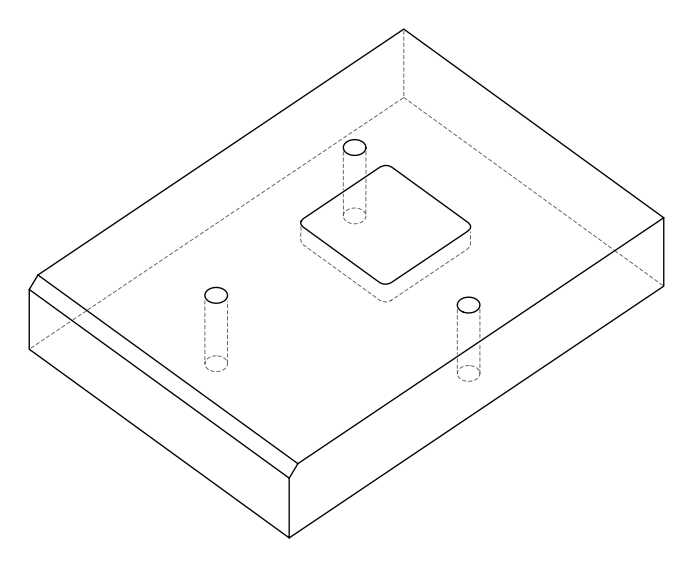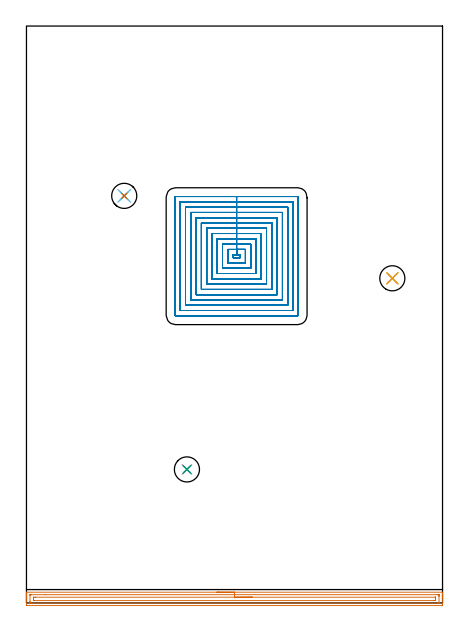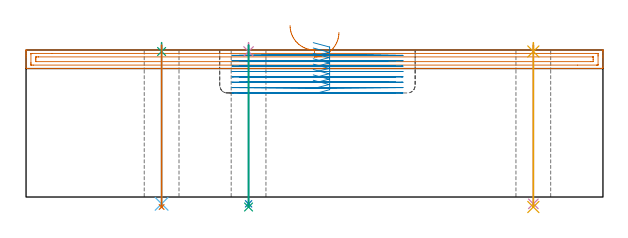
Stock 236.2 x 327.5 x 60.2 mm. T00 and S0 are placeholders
(PLAN: 11 operations, 8 tool changes, 36.4 min)
(1 AREA_MILL | FG_CHAMFER_SURFACE | UGT0205_001 | 5.88 min | 6826 mm3)
(2 MILL_RECTANGULAR_POCKET | POCKET_RECTANGULAR_STRAIGHT | UGT0201_089 | Follow Part, ap 2.5, ae 75% | 28.83 min | 108321 mm3)
(3 SPOT_DRILL | STEP1HOLE | NXT0321_9005460120000 | 0.03 min | 15 mm3)
(4 SPOT_DRILL_1 | STEP1HOLE_1 | NXT0321_9005460120000 | 0.03 min | 12 mm3)
(5 SPOT_DRILL_2 | STEP1HOLE_2 | NXT0321_9005460120000 | 0.03 min | 1 mm3)
(6 DRILL_THROUGH_HOLE_INTO_CENTER | STEP1HOLE | NXT0301_042 | 0.26 min | 2371 mm3)
(7 DRILL_TO_ENLARGE_THROUGH_HOLE | STEP1HOLE | NXT0301_105 | 0.27 min | 7212 mm3)
(8 DRILL_THROUGH_HOLE_INTO_CENTER_1 | STEP1HOLE_1 | NXT0301_042 | 0.26 min | 2371 mm3)
(9 DRILL_TO_ENLARGE_THROUGH_HOLE_1 | STEP1HOLE_1 | NXT0301_105 | 0.27 min | 7209 mm3)
(10 DRILL_THROUGH_HOLE_INTO_CENTER_2 | STEP1HOLE_2 | NXT0301_042 | 0.26 min | 2372 mm3)
(11 DRILL_TO_ENLARGE_THROUGH_HOLE_2 | STEP1HOLE_2 | NXT0301_105 | 0.27 min | 7206 mm3)
(TOOL UGT0205_001 | Chamfer Mill 20 x 3 x 45 deg. | D20 FL50 Z2)
(TOOL UGT0201_089 | End mill 10 mm | D10 R3 FL22 Z4)
(TOOL NXT0321_9005460120000 | NC Spot Drill, 142deg, 12mm, Carbide, Uncoated | D12 PA142 FL30 Z2)
(TOOL NXT0301_042 | Carbide Drill 7.1mm [860.1-0710-057A1-MM 2214] | D7.1 PA140 FL85 Z2)
(TOOL NXT0301_105 | Carbide Drill 14.25mm [860.1-1425-071A1-MM 2214] | D14.25 PA140 FL83 Z2)
(OP 1 AREA_MILL)
G17 G21 G94 G90
T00 M6
G54
G17 G0 G90 X108.1 Y6.1 S1061 M3
G43 Z70.2 H0
G94 G1 X108.138 Z69.328 F250.
X108.252 Z68.463
X108.441 Z67.612
X108.703 Z66.78
X109.037 Z65.974
X109.44 Z65.2
X109.908 Z64.464
X110.44 Z63.772
X111.029 Z63.129
X111.672 Z62.539
X112.364 Z62.008
X113.1 Z61.54
X113.874 Z61.137
X114.68 Z60.803
X115.512 Z60.541
X116.363 Z60.352
X117.228 Z60.238
X118.1 Z60.2
X236.028
X236.19 Y6.097 Z60.188
X236.198 Y5.981 Z60.073
X236.2 Y5.859 Z59.958
Y5.586 Z59.685
Y4.915 Z59.009
Y3.708 Z57.804
Y3.172 Z57.266
Y-0.918 Z53.179
X236.197 Y-1.186 Z52.911
X236.19 Y-1.494 Z52.604
X235.901 Y-1.498 Z52.601
X235.581 Y-1.5 Z52.6
X0.619
X0.299 Y-1.498 Z52.601
X0.01 Y-1.493 Z52.604
X0. Y-1.186 Z52.911
Y3.172 Z57.266
Y3.708 Z57.805
Y4.043 Z58.139
Y4.579 Z58.675
Y4.915 Z59.009
Y5.586 Z59.685
Y5.859 Z59.958
X0.002 Y5.981 Z60.073
X0.01 Y6.097 Z60.188
X0.172 Y6.1 Z60.2
X118.1
Y4.686 Z58.786
X233.136
X233.795 Y4.684 Z58.784
X234.033 Y4.682 Z58.782
X234.147 Y4.679 Z58.779
X234.191 Y4.673 Z58.773
X234.193 Y4.648 Z58.748
X234.198 Y4.521 Z58.621
X234.2 Y4.043 Z58.143
Y3.648 Z57.748
X234.199 Y0.163 Z54.263
X234.195 Y0.03 Z54.13
X234.19 Y-0.07 Z54.03
X234.123 Y-0.079 Z54.021
X233.795 Y-0.083 Z54.017
X233.559 Y-0.085 Z54.015
X225.778 Y-0.086 Z54.014
X3.064
X2.405 Y-0.084 Z54.016
X2.167 Y-0.082 Z54.018
X2.053 Y-0.079 Z54.021
X2.009 Y-0.073 Z54.027
X2.007 Y-0.048 Z54.052
X2.002 Y0.079 Z54.179
X2. Y0.557 Z54.657
Y0.952 Z55.052
X2.001 Y4.437 Z58.537
X2.005 Y4.57 Z58.67
X2.01 Y4.67 Z58.77
X2.077 Y4.679 Z58.779
X2.405 Y4.683 Z58.783
X2.641 Y4.685 Z58.785
X10.694 Y4.686 Z58.786
X118.1
Y3.271 Z57.371
X232.008
X232.11 Y3.269 Z57.369
X232.177 Y3.266 Z57.366
X232.191 Y3.263 Z57.363
X232.194 Y3.256 Z57.356
X232.197 Y3.234 Z57.334
X232.199 Y3.172 Z57.272
X232.2 Y2.984 Z57.084
Y2.3 Z56.4
X232.199 Y2.113 Z56.213
X232.192 Y1.428 Z55.528
X232.19 Y1.341 Z55.441
X232.104 Y1.335 Z55.435
X232.008 Y1.332 Z55.432
X231.217 Y1.329 Z55.429
X231.114
X4.192
X4.09 Y1.331 Z55.431
X4.023 Y1.334 Z55.434
X4.009 Y1.337 Z55.437
X4.006 Y1.344 Z55.444
X4.003 Y1.366 Z55.466
X4.001 Y1.428 Z55.528
X4. Y1.616 Z55.716
Y2.3 Z56.4
X4.001 Y2.487 Z56.587
X4.008 Y3.172 Z57.272
X4.01 Y3.259 Z57.359
X4.096 Y3.265 Z57.365
X4.192 Y3.268 Z57.368
X4.983 Y3.271 Z57.371
X5.086
X118.1
X118.972 Z57.41
X119.836 Z57.523
X120.688 Z57.712
X121.52 Z57.975
X122.326 Z58.308
X123.1 Z58.711
X123.836 Z59.18
X124.528 Z59.711
X125.171 Z60.3
X125.76 Z60.944
X126.291 Z61.636
X126.76 Z62.371
X127.163 Z63.145
X127.497 Z63.951
X127.759 Z64.783
X127.948 Z65.635
X128.062 Z66.5
X128.1 Z67.371
G0 Z70.2
M5
M2
(OP 2 MILL_RECTANGULAR_POCKET)
G17 G21 G94 G90
T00 M6
G54
G17 G0 G90 X117.593 Y193. S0 M3
G43 Z70.2 H0
Z63.2
G94 G1 X124.3 Z61.403 F250.
Y200.7 Z59.34
X119.3 Z58.
Y197.7
X117.3 F500.
Y196.
X121.3
Y197.7
X119.3
Y200.7
X114.3
Y193.
X124.3
Y200.7
X119.3
Y203.7
X111.3
Y190.
X127.3
Y203.7
X119.3
Y206.7
X108.3
Y187.
X130.3
Y206.7
X119.3
Y209.7
X105.3
Y184.
X133.3
Y209.7
X119.3
Y212.7
X102.3
Y181.
X136.3
Y212.7
X119.3
Y215.7
X99.3
Y178.
X139.3
Y215.7
X119.3
Y218.7
X96.3
Y175.
X142.3
Y218.7
X119.3
Y221.7
X93.3
Y172.
X145.3
Y221.7
X119.3
Y224.7
X90.3
Y169.
X148.3
Y224.7
X119.3
Y227.7
X87.3
Y166.
X151.3
Y227.7
X119.3
Y230.7
X84.7
G3 X84.3 Y230.3 R0.4
G1 Y163.4
G3 X84.7 Y163. R0.4
G1 X153.9
G3 X154.3 Y163.4 R0.4
G1 Y230.3
G3 X153.9 Y230.7 R0.4
G1 X119.3
X118.3
G0 X117.593 Y193. Z61.
G1 X124.3 Z59.203 F250.
Y200.7 Z57.14
X119.3 Z55.8
Y197.7
X117.3 F500.
Y196.
X121.3
Y197.7
X119.3
Y200.7
X114.3
Y193.
X124.3
Y200.7
X119.3
Y203.7
X111.3
Y190.
X127.3
Y203.7
X119.3
Y206.7
X108.3
Y187.
X130.3
Y206.7
X119.3
Y209.7
X105.3
Y184.
X133.3
Y209.7
X119.3
Y212.7
X102.3
Y181.
X136.3
Y212.7
X119.3
Y215.7
X99.3
Y178.
X139.3
Y215.7
X119.3
Y218.7
X96.3
Y175.
X142.3
Y218.7
X119.3
Y221.7
X93.3
Y172.
X145.3
Y221.7
X119.3
Y224.7
X90.3
Y169.
X148.3
Y224.7
X119.3
Y227.7
X87.3
Y166.
X151.3
Y227.7
X119.3
Y230.7
X84.7
G3 X84.3 Y230.3 R0.4
G1 Y163.4
G3 X84.7 Y163. R0.4
G1 X153.9
G3 X154.3 Y163.4 R0.4
G1 Y230.3
G3 X153.9 Y230.7 R0.4
G1 X119.3
X118.3
G0 X117.593 Y193. Z58.8
G1 X124.3 Z57.003 F250.
Y200.7 Z54.94
X119.3 Z53.6
Y197.7
X117.3 F500.
Y196.
X121.3
Y197.7
X119.3
Y200.7
X114.3
Y193.
X124.3
Y200.7
X119.3
Y203.7
X111.3
Y190.
X127.3
Y203.7
X119.3
Y206.7
X108.3
Y187.
X130.3
Y206.7
X119.3
Y209.7
X105.3
Y184.
X133.3
Y209.7
X119.3
Y212.7
X102.3
Y181.
X136.3
Y212.7
X119.3
Y215.7
X99.3
Y178.
X139.3
Y215.7
X119.3
Y218.7
X96.3
Y175.
X142.3
Y218.7
X119.3
Y221.7
X93.3
Y172.
X145.3
Y221.7
X119.3
Y224.7
X90.3
Y169.
X148.3
Y224.7
X119.3
Y227.7
X87.3
Y166.
X151.3
Y227.7
X119.3
Y230.7
X84.7
G3 X84.3 Y230.3 R0.4
G1 Y163.4
G3 X84.7 Y163. R0.4
G1 X153.9
G3 X154.3 Y163.4 R0.4
G1 Y230.3
G3 X153.9 Y230.7 R0.4
G1 X119.3
X118.3
G0 X117.593 Y193. Z56.6
G1 X124.3 Z54.803 F250.
Y200.7 Z52.74
X119.3 Z51.4
Y197.7
X117.3 F500.
Y196.
X121.3
Y197.7
X119.3
Y200.7
X114.3
Y193.
X124.3
Y200.7
X119.3
Y203.7
X111.3
Y190.
X127.3
Y203.7
X119.3
Y206.7
X108.3
Y187.
X130.3
Y206.7
X119.3
Y209.7
X105.3
Y184.
X133.3
Y209.7
X119.3
Y212.7
X102.3
Y181.
X136.3
Y212.7
X119.3
Y215.7
X99.3
Y178.
X139.3
Y215.7
X119.3
Y218.7
X96.3
Y175.
X142.3
Y218.7
X119.3
Y221.7
X93.3
Y172.
X145.3
Y221.7
X119.3
Y224.7
X90.3
Y169.
X148.3
Y224.7
X119.3
Y227.7
X87.3
Y166.
X151.3
Y227.7
X119.3
Y230.7
X84.7
G3 X84.3 Y230.3 R0.4
G1 Y163.4
G3 X84.7 Y163. R0.4
G1 X153.9
G3 X154.3 Y163.4 R0.4
G1 Y230.3
G3 X153.9 Y230.7 R0.4
G1 X119.3
X118.3
G0 X117.593 Y193. Z54.4
G1 X124.3 Z52.603 F250.
Y200.7 Z50.54
X119.3 Z49.2
Y197.7
X117.3 F500.
Y196.
X121.3
Y197.7
X119.3
Y200.7
X114.3
Y193.
X124.3
Y200.7
X119.3
Y203.7
X111.3
Y190.
X127.3
Y203.7
X119.3
Y206.7
X108.3
Y187.
X130.3
Y206.7
X119.3
Y209.7
X105.3
Y184.
X133.3
Y209.7
X119.3
Y212.7
X102.3
Y181.
X136.3
Y212.7
X119.3
Y215.7
X99.3
Y178.
X139.3
Y215.7
X119.3
Y218.7
X96.3
Y175.
X142.3
Y218.7
X119.3
Y221.7
X93.3
Y172.
X145.3
Y221.7
X119.3
Y224.7
X90.3
Y169.
X148.3
Y224.7
X119.3
Y227.7
X87.3
Y166.
X151.3
Y227.7
X119.3
Y230.7
X84.7
G3 X84.3 Y230.3 R0.4
G1 Y163.4
G3 X84.7 Y163. R0.4
G1 X153.9
G3 X154.3 Y163.4 R0.4
G1 Y230.3
G3 X153.9 Y230.7 R0.4
G1 X119.3
X118.3
G0 X117.593 Y193. Z52.2
G1 X124.3 Z50.403 F250.
Y200.7 Z48.34
X119.3 Z47.
Y197.7
X117.3 F500.
Y196.
X121.3
Y197.7
X119.3
Y200.7
X114.3
Y193.
X124.3
Y200.7
X119.3
Y203.7
X111.3
Y190.
X127.3
Y203.7
X119.3
Y206.7
X108.3
Y187.
X130.3
Y206.7
X119.3
Y209.7
X105.3
Y184.
X133.3
Y209.7
X119.3
Y212.7
X102.3
Y181.
X136.3
Y212.7
X119.3
Y215.7
X99.3
Y178.
X139.3
Y215.7
X119.3
Y218.7
X96.3
Y175.
X142.3
Y218.7
X119.3
Y221.7
X93.3
Y172.
X145.3
Y221.7
X119.3
Y224.7
X90.3
Y169.
X148.3
Y224.7
X119.3
Y227.7
X87.3
Y166.
X151.3
Y227.7
X119.3
Y230.7
X84.7
G3 X84.3 Y230.3 R0.4
G1 Y163.4
G3 X84.7 Y163. R0.4
G1 X153.9
G3 X154.3 Y163.4 R0.4
G1 Y230.3
G3 X153.9 Y230.7 R0.4
G1 X119.3
X118.3
G0 X117.593 Y193. Z50.
G1 X124.3 Z48.203 F250.
Y200.7 Z46.14
X119.3 Z44.8
Y197.7
X117.3 F500.
Y196.
X121.3
Y197.7
X119.3
Y200.7
X114.3
Y193.
X124.3
Y200.7
X119.3
Y203.7
X111.3
Y190.
X127.3
Y203.7
X119.3
Y206.7
X108.3
Y187.
X130.3
Y206.7
X119.3
Y209.7
X105.3
Y184.
X133.3
Y209.7
X119.3
Y212.7
X102.3
Y181.
X136.3
Y212.7
X119.3
Y215.7
X99.3
Y178.
X139.3
Y215.7
X119.3
Y218.7
X96.3
Y175.
X142.3
Y218.7
X119.3
Y221.7
X93.3
Y172.
X145.3
Y221.7
X119.3
Y224.7
X90.3
Y169.
X148.3
Y224.7
X119.3
Y227.7
X87.3
Y166.
X151.3
Y227.7
X119.3
Y230.7
X84.7
G3 X84.3 Y230.3 R0.4
G1 Y163.4
G3 X84.7 Y163. R0.4
G1 X153.9
G3 X154.3 Y163.4 R0.4
G1 Y230.3
G3 X153.9 Y230.7 R0.4
G1 X119.3
X118.3
G0 X117.593 Y193. Z47.8
G1 X124.3 Z46.003 F250.
Y200.7 Z43.94
X119.3 Z42.6
Y197.7
X117.3 F500.
Y196.
X121.3
Y197.7
X119.3
Y200.7
X114.3
Y193.
X124.3
Y200.7
X119.3
Y203.7
X111.3
Y190.
X127.3
Y203.7
X119.3
Y206.7
X108.3
Y187.
X130.3
Y206.7
X119.3
Y209.7
X105.3
Y184.
X133.3
Y209.7
X119.3
Y212.7
X102.3
Y181.
X136.3
Y212.7
X119.3
Y215.7
X99.3
Y178.
X139.3
Y215.7
X119.3
Y218.7
X96.3
Y175.
X142.3
Y218.7
X119.3
Y221.7
X93.3
Y172.
X145.3
Y221.7
X119.3
Y224.7
X90.3
Y169.
X148.3
Y224.7
X119.3
Y227.7
X87.3
Y166.
X151.3
Y227.7
X119.3
Y230.7
X84.7
G3 X84.3 Y230.3 R0.4
G1 Y163.4
G3 X84.7 Y163. R0.4
G1 X153.9
G3 X154.3 Y163.4 R0.4
G1 Y230.3
G3 X153.9 Y230.7 R0.4
G1 X119.3
X118.3
G0 Z70.2
M5
M2
(OP 3 SPOT_DRILL)
G17 G21 G94 G90
T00 M6
G54
G17 G0 G90 X55.5 Y231.1 S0 M3
G43 Z70.2 H0
G94 G81 G98 Z59.58 F250. R63.2
G80
M5
M2
(OP 4 SPOT_DRILL_1)
G17 G21 G94 G90
T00 M6
G54
G17 G0 G90 X91.1 Y75.8 S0 M3
G43 Z70.2 H0
G94 G81 G98 Z59.58 F250. R63.2
G80
M5
M2
(OP 5 SPOT_DRILL_2)
G17 G21 G94 G90
T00 M6
G54
G17 G0 G90 X207.7 Y184.3 S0 M3
G43 Z70.2 H0
G94 G81 G98 Z59.58 F250. R63.2
G80
M5
M2
(OP 6 DRILL_THROUGH_HOLE_INTO_CENTER)
G17 G21 G94 G90
T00 M6
G54
G17 G0 G90 X55.5 Y231.1 S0 M3
G43 Z70.2 H1
G94 G73 G98 Z-2.792 F250. Q6.999 R62.2
G80
M5
M2
(OP 7 DRILL_TO_ENLARGE_THROUGH_HOLE)
G17 G21 G94 G90
T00 M6
G54
G17 G0 G90 X55.5 Y231.1 S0 M3
G43 Z70.2 H1
G94 G73 G98 Z-4.093 F250. Q12.859 R62.2
G80
M5
M2
(OP 8 DRILL_THROUGH_HOLE_INTO_CENTER_1)
G17 G21 G94 G90
T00 M6
G54
G17 G0 G90 X91.1 Y75.8 S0 M3
G43 Z70.2 H1
G94 G73 G98 Z-2.792 F250. Q6.999 R62.2
G80
M5
M2
(OP 9 DRILL_TO_ENLARGE_THROUGH_HOLE_1)
G17 G21 G94 G90
T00 M6
G54
G17 G0 G90 X91.1 Y75.8 S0 M3
G43 Z70.2 H1
G94 G73 G98 Z-4.093 F250. Q12.859 R62.2
G80
M5
M2
(OP 10 DRILL_THROUGH_HOLE_INTO_CENTER_2)
G17 G21 G94 G90
T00 M6
G54
G17 G0 G90 X207.7 Y184.3 S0 M3
G43 Z70.2 H1
G94 G73 G98 Z-2.792 F250. Q6.999 R62.2
G80
M5
M2
(OP 11 DRILL_TO_ENLARGE_THROUGH_HOLE_2)
G17 G21 G94 G90
T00 M6
G54
G17 G0 G90 X207.7 Y184.3 S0 M3
G43 Z70.2 H1
G94 G73 G98 Z-4.093 F250. Q12.859 R62.2
G80
M5
M2
